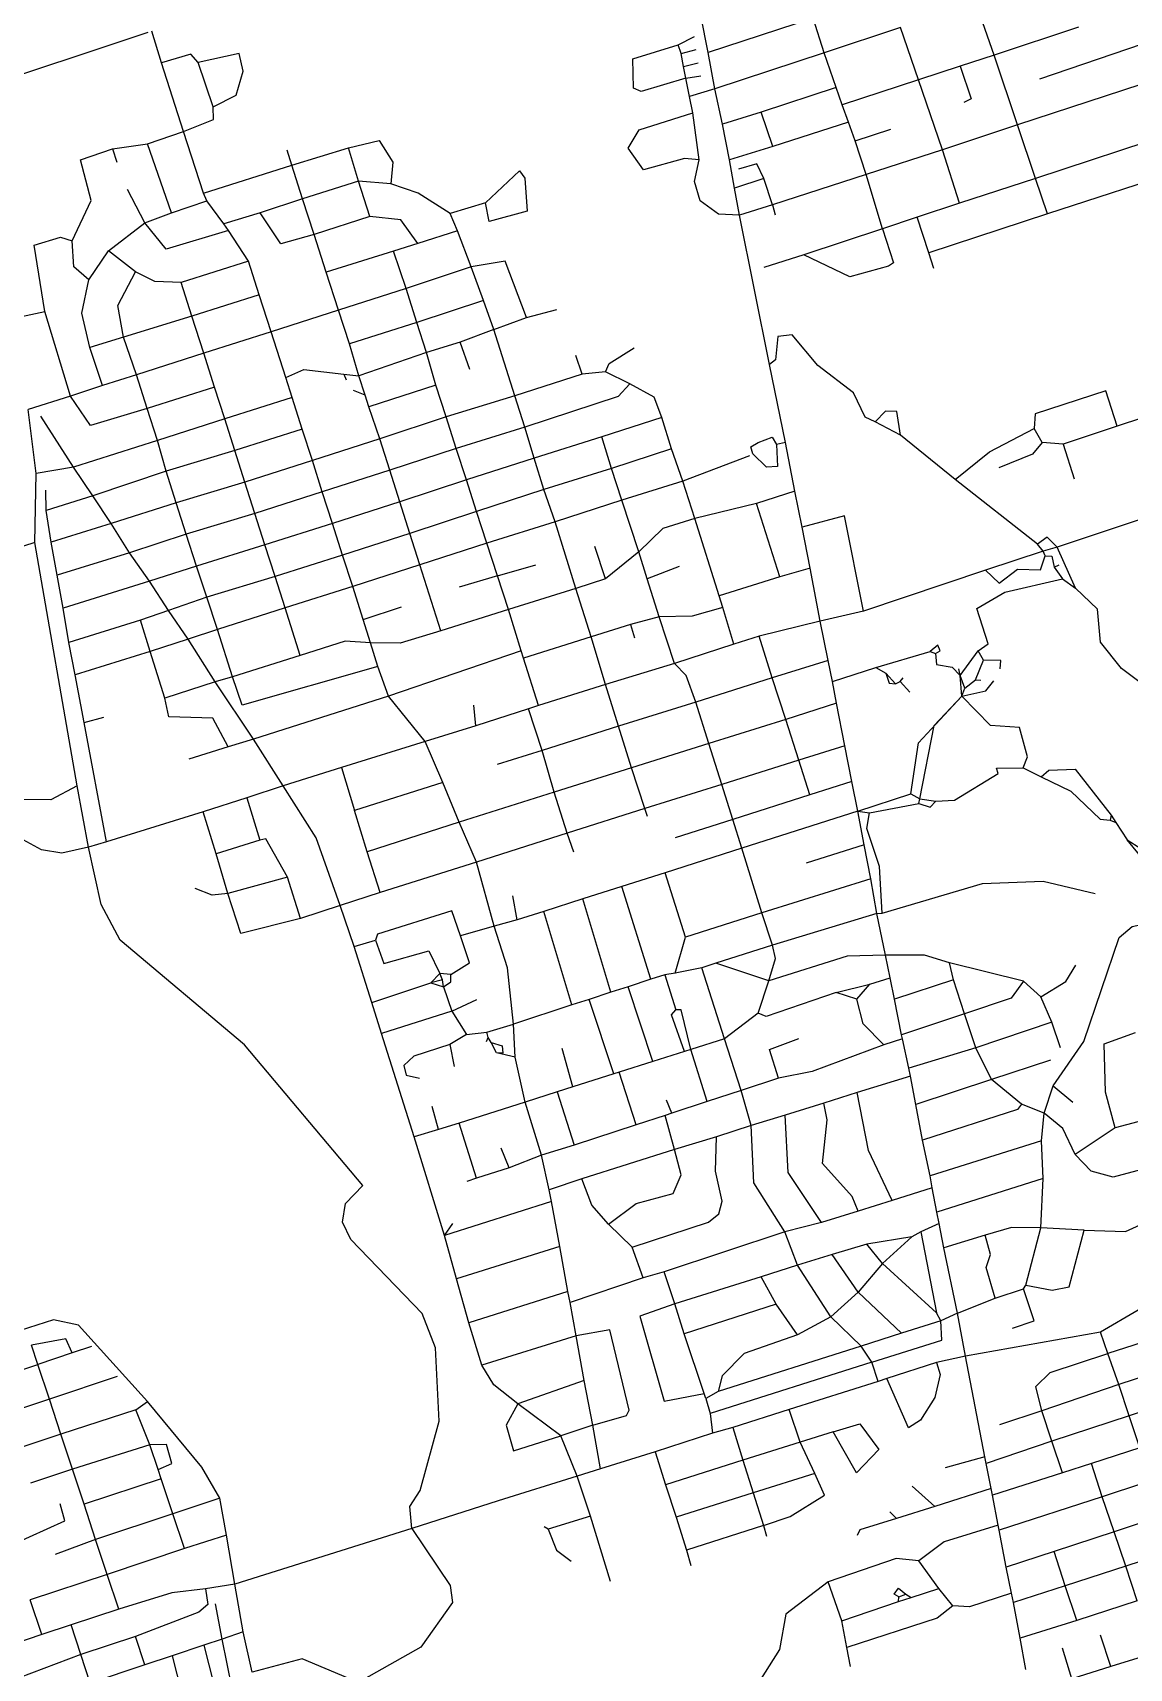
# Model space of a CAD drawing. Header units: metres. Extents: x 609554 to 651406, y 4826501 to 4857446.
# Drawn here: x 623561 to 626552, y 4843043 to 4847503 of the extents above; entities that cross this region are included whole.
import ezdxf

# ---------------------------------------------------------------- set-up
doc = ezdxf.new("R2010")
doc.units = ezdxf.units.M

msp = doc.modelspace()

# ---------------------------------------------------------------- linework, layer by layer
at = {"layer": 'ROADS'}
for points in [[(626183.4, 4847441.3), (626133.7, 4847583.9)], [(625403.4, 4847448.8), (625383, 4847549.3)], [(625689.2, 4847542.8), (625403.4, 4847448.8)], [(625719.3, 4847447.9), (625689.2, 4847542.8)], [(623874.6, 4847503.5), (623389.5, 4847342.3)], [(623912.3, 4847420.8), (623885.9, 4847507.3)], [(625321.1, 4847469.9), (625366.2, 4847492)], [(625927.7, 4847516.7), (625719.3, 4847447.9)], [(625976.6, 4847374.5), (625927.7, 4847516.7)], [(626413.4, 4847517.5), (626183.4, 4847441.3)], [(624012, 4847421.4), (623991.5, 4847444.2), (623912.3, 4847420.8)], [(624052.5, 4847300.8), (624115.3, 4847332.7), (624135.1, 4847397.7), (624123.4, 4847446.4), (624012, 4847421.4)], [(625342.6, 4847378.8), (625220.8, 4847342.2), (625199.8, 4847351.8), (625197.5, 4847431.8), (625321.1, 4847469.9)], [(625329.1, 4847445.7), (625321.1, 4847469.9)], [(625329.1, 4847445.7), (625370.3, 4847457.2)], [(625336, 4847410.4), (625329.1, 4847445.7)], [(625421.3, 4847349.9), (625403.4, 4847448.8)], [(625719.3, 4847447.9), (625421.3, 4847349.9)], [(625752.3, 4847353), (625719.3, 4847447.9)], [(626183.4, 4847441.3), (626090.5, 4847411.6)], [(626247.4, 4847251.9), (626183.4, 4847441.3)], [(626587.5, 4847471.6), (626306.8, 4847376)], [(623971.8, 4847233.3), (623912.3, 4847420.8)], [(624052.5, 4847300.8), (624012, 4847421.4)], [(625336, 4847410.4), (625376.1, 4847421)], [(625342.6, 4847378.8), (625336, 4847410.4)], [(626090.5, 4847411.6), (625976.6, 4847374.5)], [(626090.5, 4847411.6), (626121, 4847322.4), (626100.5, 4847312.6)], [(625342.6, 4847378.8), (625382.8, 4847385.5)], [(625352.6, 4847329.1), (625342.6, 4847378.8)], [(625421.3, 4847349.9), (625352.6, 4847329.1)], [(625442.7, 4847252.9), (625421.3, 4847349.9)], [(625752.3, 4847353), (625547.5, 4847285.8)], [(625768.5, 4847306.3), (625752.3, 4847353)], [(625976.6, 4847374.5), (625768.5, 4847306.3)], [(626042.7, 4847183.6), (625976.6, 4847374.5)], [(626630.5, 4847376.9), (626247.4, 4847251.9)], [(623971.8, 4847233.3), (624053.9, 4847266.3), (624052.5, 4847300.8)], [(625361.1, 4847283.9), (625352.6, 4847329.1)], [(625785.8, 4847258.4), (625768.5, 4847306.3)], [(625378.4, 4847156.3), (625338.4, 4847159.7), (625226.9, 4847128.6), (625184.8, 4847187.4), (625214.5, 4847238), (625361.1, 4847283.9)], [(625378.4, 4847156.3), (625361.1, 4847283.9)], [(625547.5, 4847285.8), (625442.7, 4847252.9)], [(625461.5, 4847155.7), (625442.7, 4847252.9)], [(625580, 4847192.3), (625547.5, 4847285.8)], [(625785.8, 4847258.4), (625580, 4847192.3)], [(625804.6, 4847207.4), (625785.8, 4847258.4)], [(623874, 4847199.4), (623971.8, 4847233.3)], [(624026.2, 4847064.8), (623971.8, 4847233.3)], [(624421.7, 4847189.1), (624506, 4847208.9), (624543.3, 4847149.4), (624537.5, 4847090.7)], [(625804.6, 4847207.4), (625901.5, 4847239.9)], [(626247.4, 4847251.9), (626042.7, 4847183.6)], [(626295.9, 4847104.8), (626247.4, 4847251.9)], [(626677.5, 4847230.7), (626295.9, 4847104.8)], [(623668.4, 4846935.2), (623720.1, 4847044.8), (623691.3, 4847155.8), (623778.1, 4847186.1)], [(623778.1, 4847186.1), (623874, 4847199.4)], [(623778.1, 4847186.1), (623790.4, 4847149.9)], [(623939, 4847011.2), (623874, 4847199.4)], [(624267.3, 4847141.1), (624254.4, 4847182.6)], [(624267.3, 4847141.1), (624421.7, 4847189.1)], [(624449.5, 4847098.3), (624421.7, 4847189.1)], [(625580, 4847192.3), (625461.5, 4847155.7)], [(625833.8, 4847115.8), (625804.6, 4847207.4)], [(626042.7, 4847183.6), (625833.8, 4847115.8)], [(626089.1, 4847037.6), (626042.7, 4847183.6)], [(624026.2, 4847064.8), (624267.3, 4847141.1)], [(624296.4, 4847049.8), (624267.3, 4847141.1)], [(624795.5, 4847038.7), (624888.7, 4847126.3), (624902.8, 4847105.6), (624909, 4847015.7), (624805.4, 4846987.7), (624795.5, 4847038.7)], [(625488.8, 4847005.2), (625431.5, 4847008.1), (625381.8, 4847044.4), (625366.1, 4847096.5), (625378.4, 4847156.3)], [(625475.4, 4847078.7), (625461.5, 4847155.7)], [(625554.6, 4847104.7), (625535.9, 4847144.8), (625485.6, 4847130.4)], [(626709.6, 4847132.8), (626328.6, 4847008.9)], [(623866.1, 4846983.8), (623818.9, 4847075.2)], [(624449.5, 4847098.3), (624296.4, 4847049.8)], [(624537.5, 4847090.7), (624449.5, 4847098.3)], [(624480.2, 4847001.6), (624449.5, 4847098.3)], [(624699.8, 4847009.4), (624611.9, 4847064.7), (624537.5, 4847090.7)], [(625554.6, 4847104.7), (625475.4, 4847078.7)], [(625488.8, 4847005.2), (625475.4, 4847078.7)], [(625579.1, 4847032.9), (625554.6, 4847104.7)], [(625833.8, 4847115.8), (625579.1, 4847032.9)], [(625879, 4846968.2), (625833.8, 4847115.8)], [(626295.9, 4847104.8), (626089.1, 4847037.6)], [(626328.6, 4847008.9), (626295.9, 4847104.8)], [(623939, 4847011.2), (624035.6, 4847043.8)], [(624035.6, 4847043.8), (624026.2, 4847064.8)], [(624082.2, 4846981.6), (624035.6, 4847043.8)], [(624296.4, 4847049.8), (624181.4, 4847011.6)], [(624327.9, 4846952.7), (624296.4, 4847049.8)], [(624795.5, 4847038.7), (624699.8, 4847009.4)], [(625579.1, 4847032.9), (625488.8, 4847005.2)], [(625579.1, 4847032.9), (625585.9, 4847005.9)], [(626089.1, 4847037.6), (625973.2, 4846999.5)], [(623866.1, 4846983.8), (623939, 4847011.2)], [(624181.4, 4847011.6), (624082.2, 4846981.6)], [(624327.9, 4846952.7), (624237.4, 4846927.4), (624181.4, 4847011.6)], [(624480.2, 4847001.6), (624327.9, 4846952.7)], [(624610.8, 4846928.3), (624564.5, 4846992), (624480.2, 4847001.6)], [(624719.6, 4846962), (624699.8, 4847009.4)], [(625570.5, 4846598.3), (625488.8, 4847005.2)], [(625973.2, 4846999.5), (625879, 4846968.2)], [(626004.8, 4846902), (625973.2, 4846999.5)], [(626328.6, 4847008.9), (626004.8, 4846902)], [(623593.5, 4846742), (623564.3, 4846923.6), (623636.5, 4846945.4), (623668.4, 4846935.2)], [(623767.3, 4846907.5), (623866.1, 4846983.8)], [(624095.1, 4846963.4), (623924.6, 4846912.5), (623866.1, 4846983.8)], [(624095.1, 4846963.4), (624082.2, 4846981.6)], [(624149.3, 4846879.4), (624095.1, 4846963.4)], [(624361.4, 4846849.6), (624327.9, 4846952.7)], [(624719.6, 4846962), (624610.8, 4846928.3)], [(624756.3, 4846864.1), (624719.6, 4846962)], [(625879, 4846968.2), (625908.4, 4846874.8), (625895.1, 4846866), (625789.8, 4846836.6), (625664.5, 4846896.9)], [(625879, 4846968.2), (625664.5, 4846896.9)], [(623713.6, 4846828.4), (623672.8, 4846864.3), (623668.4, 4846935.2)], [(623713.6, 4846828.4), (623767.3, 4846907.5)], [(623840.9, 4846850.5), (623767.3, 4846907.5)], [(624545, 4846906.7), (624361.4, 4846849.6)], [(624610.8, 4846928.3), (624545, 4846906.7)], [(624579.2, 4846805.2), (624545, 4846906.7)], [(625664.5, 4846896.9), (625555.2, 4846862.4)], [(626018.9, 4846859.3), (626004.8, 4846902)], [(624149.3, 4846879.4), (623965.9, 4846821.3)], [(624178.5, 4846787.9), (624149.3, 4846879.4)], [(624756.3, 4846864.1), (624579.2, 4846805.2)], [(624907.6, 4846726.2), (624849.7, 4846879.6), (624756.3, 4846864.1)], [(624789.9, 4846772.7), (624756.3, 4846864.1)], [(623716.4, 4846644.4), (623694.9, 4846738.2), (623713.6, 4846828.4)], [(623808.1, 4846672.7), (623792.7, 4846758.8), (623840.9, 4846850.5)], [(623965.9, 4846821.3), (623894, 4846824.6), (623840.9, 4846850.5)], [(623994.7, 4846729.5), (623965.9, 4846821.3)], [(624395.1, 4846746), (624361.4, 4846849.6)], [(624178.5, 4846787.9), (623994.7, 4846729.5)], [(624211, 4846687.2), (624178.5, 4846787.9)], [(624579.2, 4846805.2), (624395.1, 4846746)], [(624608.8, 4846712.7), (624579.2, 4846805.2)], [(624789.9, 4846772.7), (624608.8, 4846712.7)], [(624818.1, 4846693), (624789.9, 4846772.7)], [(623504.6, 4846723), (623593.5, 4846742)], [(623663.6, 4846511.4), (623593.5, 4846742)], [(623994.7, 4846729.5), (623808.1, 4846672.7)], [(624027.2, 4846628.4), (623994.7, 4846729.5)], [(624395.1, 4846746), (624211, 4846687.2)], [(624424.3, 4846654.3), (624395.1, 4846746)], [(624818.1, 4846693), (624907.6, 4846726.2)], [(624907.6, 4846726.2), (624990.3, 4846747.9)], [(624211, 4846687.2), (624027.2, 4846628.4)], [(624250.8, 4846562.8), (624211, 4846687.2)], [(624608.8, 4846712.7), (624424.3, 4846654.3)], [(624635.2, 4846630.2), (624608.8, 4846712.7)], [(624818.1, 4846693), (624726.2, 4846659.2)], [(624875.4, 4846512.1), (624818.1, 4846693)], [(625858.7, 4846441.6), (625831.6, 4846454.5), (625799.3, 4846520.7), (625702.6, 4846595.1), (625632.1, 4846679.1), (625593.4, 4846674), (625586.6, 4846610.3), (625570.5, 4846598.3)], [(623808.1, 4846672.7), (623716.4, 4846644.4)], [(623751.2, 4846540.3), (623716.4, 4846644.4)], [(623843.3, 4846569.6), (623808.1, 4846672.7)], [(624027.2, 4846628.4), (623843.3, 4846569.6)], [(624056.4, 4846536.2), (624027.2, 4846628.4)], [(624450.5, 4846567), (624424.3, 4846654.3)], [(624635.2, 4846630.2), (624450.5, 4846567)], [(624726.2, 4846659.2), (624635.2, 4846630.2)], [(624660.5, 4846541.7), (624635.2, 4846630.2)], [(624753.1, 4846584.2), (624726.2, 4846659.2)], [(625123.2, 4846578.2), (625133.1, 4846600.5), (625201.5, 4846643.3)], [(624250.8, 4846562.8), (624300.4, 4846584.5), (624409.3, 4846571.6)], [(625059.3, 4846571.7), (625042, 4846622.3)], [(625613.7, 4846385), (625570.5, 4846598.3)], [(623751.2, 4846540.3), (623663.6, 4846511.4)], [(623843.3, 4846569.6), (623751.2, 4846540.3)], [(623872.9, 4846478), (623843.3, 4846569.6)], [(624268.2, 4846508.1), (624250.8, 4846562.8)], [(624409.3, 4846571.6), (624450.5, 4846567)], [(624409.3, 4846571.6), (624415.7, 4846555.8)], [(624467.7, 4846513.9), (624450.5, 4846567)], [(624660.5, 4846541.7), (624477.8, 4846482.9)], [(624688.1, 4846455.2), (624660.5, 4846541.7)], [(625059.3, 4846571.7), (624875.4, 4846512.1)], [(625189.5, 4846545.2), (625157.6, 4846510.6), (624902.8, 4846426.7)], [(625123.2, 4846578.2), (625059.3, 4846571.7)], [(625189.5, 4846545.2), (625123.2, 4846578.2)], [(625276.4, 4846453.8), (625255.8, 4846508.8), (625189.5, 4846545.2)], [(623663.6, 4846511.4), (623547.9, 4846475.6)], [(623872.9, 4846478), (623718.5, 4846432), (623663.6, 4846511.4)], [(624056.4, 4846536.2), (623872.9, 4846478)], [(624084.6, 4846449.6), (624056.4, 4846536.2)], [(624268.2, 4846508.1), (624084.6, 4846449.6)], [(624295.6, 4846422), (624268.2, 4846508.1)], [(624467.7, 4846513.9), (624435.5, 4846526.6)], [(624477.8, 4846482.9), (624467.7, 4846513.9)], [(624875.4, 4846512.1), (624688.1, 4846455.2)], [(624902.8, 4846426.7), (624875.4, 4846512.1)], [(626519.3, 4846430.2), (626488.4, 4846525.7), (626295.6, 4846463.6), (626292.9, 4846423.4)], [(626723.9, 4846497), (626519.3, 4846430.2)], [(623569.6, 4846301), (623547.9, 4846475.6)], [(623672, 4846318.3), (623582.6, 4846456.6)], [(623900.6, 4846390.8), (623872.9, 4846478)], [(624507.1, 4846394.8), (624477.8, 4846482.9)], [(624688.1, 4846455.2), (624507.1, 4846394.8)], [(624715.9, 4846369.1), (624688.1, 4846455.2)], [(625276.4, 4846453.8), (625112.8, 4846400.6)], [(625303.4, 4846367.8), (625276.4, 4846453.8)], [(625927.6, 4846404.8), (625917.6, 4846469.8), (625886.6, 4846470.3), (625858.7, 4846441.6)], [(624084.6, 4846449.6), (623900.6, 4846390.8)], [(624112, 4846363.3), (624084.6, 4846449.6)], [(624295.6, 4846422), (624112, 4846363.3)], [(624323.4, 4846335.8), (624295.6, 4846422)], [(624902.8, 4846426.7), (624715.9, 4846369.1)], [(624928.1, 4846342.6), (624902.8, 4846426.7)], [(625927.6, 4846404.8), (625858.7, 4846441.6)], [(626077.1, 4846284.5), (626170.9, 4846359.6), (626292.9, 4846423.4)], [(626314.2, 4846385.6), (626292.9, 4846423.4)], [(626519.3, 4846430.2), (626371.7, 4846381)], [(623900.6, 4846390.8), (623672, 4846318.3)], [(623925, 4846307.4), (623900.6, 4846390.8)], [(624112, 4846363.3), (623925, 4846307.4)], [(624139.2, 4846277), (624112, 4846363.3)], [(624507.1, 4846394.8), (624323.4, 4846335.8)], [(624534.5, 4846309.4), (624507.1, 4846394.8)], [(624715.9, 4846369.1), (624534.5, 4846309.4)], [(624743.6, 4846283.4), (624715.9, 4846369.1)], [(625112.8, 4846400.6), (624928.1, 4846342.6)], [(625139.4, 4846314.5), (625112.8, 4846400.6)], [(625303.4, 4846367.8), (625139.4, 4846314.5)], [(625334, 4846279.5), (625303.4, 4846367.8)], [(625589.7, 4846379.8), (625592.5, 4846319.9), (625562.4, 4846318.1), (625525.2, 4846354.4), (625519.2, 4846373.5), (625539.7, 4846385.6), (625577.8, 4846399.7), (625589.7, 4846379.8)], [(625613.7, 4846385), (625589.7, 4846379.8)], [(625639.9, 4846252.3), (625613.7, 4846385)], [(626077.1, 4846284.5), (625927.6, 4846404.8)], [(626314.2, 4846385.6), (626288.3, 4846353.6), (626196.3, 4846316.5)], [(626371.7, 4846381), (626314.2, 4846385.6)], [(626371.7, 4846381), (626401.5, 4846286.2)], [(623672, 4846318.3), (623569.6, 4846301)], [(623724.7, 4846240.1), (623672, 4846318.3)], [(624323.4, 4846335.8), (624139.2, 4846277)], [(624350.5, 4846251), (624323.4, 4846335.8)], [(624928.1, 4846342.6), (624743.6, 4846283.4)], [(624955.2, 4846256.6), (624928.1, 4846342.6)], [(625516.1, 4846348.4), (625334, 4846279.5)], [(623566.1, 4846112.9), (623569.6, 4846301)], [(623925, 4846307.4), (623724.7, 4846240.1)], [(623951.5, 4846220.5), (623925, 4846307.4)], [(624139.2, 4846277), (623951.5, 4846220.5)], [(624166.6, 4846192), (624139.2, 4846277)], [(624534.5, 4846309.4), (624350.5, 4846251)], [(624562.1, 4846223.4), (624534.5, 4846309.4)], [(624743.6, 4846283.4), (624562.1, 4846223.4)], [(624771.1, 4846197), (624743.6, 4846283.4)], [(625139.4, 4846314.5), (624955.2, 4846256.6)], [(625167.8, 4846228.1), (625139.4, 4846314.5)], [(625334, 4846279.5), (625167.8, 4846228.1)], [(625366.8, 4846178), (625334, 4846279.5)], [(626301.8, 4846107.9), (626077.1, 4846284.5)], [(623597.4, 4846200), (623596.6, 4846255.3)], [(623724.7, 4846240.1), (623597.4, 4846200)], [(623774.6, 4846164.2), (623724.7, 4846240.1)], [(624350.5, 4846251), (624166.6, 4846192)], [(624378.2, 4846164.2), (624350.5, 4846251)], [(624955.2, 4846256.6), (624771.1, 4846197)], [(624985.5, 4846168.9), (624955.2, 4846256.6)], [(625167.8, 4846228.1), (624985.5, 4846168.9)], [(625213.8, 4846086.7), (625167.8, 4846228.1)], [(625639.9, 4846252.3), (625534.8, 4846218.9)], [(625659.3, 4846154.4), (625639.9, 4846252.3)], [(623611.3, 4846113), (623597.4, 4846200)], [(623951.5, 4846220.5), (623774.6, 4846164.2)], [(623979.5, 4846134.9), (623951.5, 4846220.5)], [(624166.6, 4846192), (623979.5, 4846134.9)], [(624193.9, 4846106.1), (624166.6, 4846192)], [(624562.1, 4846223.4), (624378.2, 4846164.2)], [(624589.5, 4846137.3), (624562.1, 4846223.4)], [(624771.1, 4846197), (624589.5, 4846137.3)], [(624799.2, 4846110.4), (624771.1, 4846197)], [(625534.8, 4846218.9), (625366.8, 4846178)], [(625598.4, 4846019.1), (625534.8, 4846218.9)], [(625826.5, 4845925.7), (625774.7, 4846185.3), (625659.3, 4846154.4)], [(626713, 4846219.1), (626355, 4846099.8)], [(623774.6, 4846164.2), (623611.3, 4846113)], [(623824.7, 4846084.5), (623774.6, 4846164.2)], [(624378.2, 4846164.2), (624193.9, 4846106.1)], [(624405.8, 4846077.7), (624378.2, 4846164.2)], [(624985.5, 4846168.9), (624799.2, 4846110.4)], [(625042.2, 4845987.4), (624985.5, 4846168.9)], [(625366.8, 4846178), (625279.2, 4846150.8), (625213.8, 4846086.7)], [(625433, 4845966.7), (625366.8, 4846178)], [(625681.5, 4846042.5), (625659.3, 4846154.4)], [(623566.1, 4846112.9), (623476.6, 4846083.1)], [(623682.1, 4845448.5), (623566.1, 4846112.9)], [(623627.7, 4846023.8), (623611.3, 4846113)], [(623979.5, 4846134.9), (623824.7, 4846084.5)], [(624007.6, 4846047.9), (623979.5, 4846134.9)], [(624193.9, 4846106.1), (624007.6, 4846047.9)], [(624221.6, 4846019.9), (624193.9, 4846106.1)], [(624589.5, 4846137.3), (624405.8, 4846077.7)], [(624617, 4846051.6), (624589.5, 4846137.3)], [(624799.2, 4846110.4), (624617, 4846051.6)], [(624828.8, 4846021.9), (624799.2, 4846110.4)], [(625123, 4846013.2), (625094.2, 4846101.3)], [(626355, 4846099.8), (626328.3, 4846127), (626301.8, 4846107.9)], [(626317.3, 4846088.6), (626301.8, 4846107.9)], [(626355, 4846099.8), (626317.3, 4846088.6)], [(626405, 4845988), (626355, 4846099.8)], [(623824.7, 4846084.5), (623627.7, 4846023.8)], [(623879, 4846007.5), (623824.7, 4846084.5)], [(624405.8, 4846077.7), (624221.6, 4846019.9)], [(624433.4, 4845992.8), (624405.8, 4846077.7)], [(624617, 4846051.6), (624433.4, 4845992.8)], [(624673.7, 4845872), (624617, 4846051.6)], [(624828.8, 4846021.9), (624933.1, 4846051.9)], [(625213.8, 4846086.7), (625123, 4846013.2)], [(625237, 4846013.1), (625213.8, 4846086.7)], [(626317.3, 4846088.6), (626159.4, 4846036.8)], [(626159.4, 4846036.8), (626197.3, 4846001.7), (626247.1, 4846039.8), (626310.1, 4846038.3), (626322.9, 4846076.5)], [(626322.9, 4846076.5), (626317.3, 4846088.6)], [(626322.9, 4846076.5), (626341.1, 4846075.5), (626346.8, 4846045.4)], [(626346.8, 4846045.4), (626360.7, 4846051.2)], [(623643.4, 4845933.3), (623627.7, 4846023.8)], [(623879, 4846007.5), (623643.4, 4845933.3)], [(624007.6, 4846047.9), (623879, 4846007.5)], [(623931.1, 4845927.4), (623879, 4846007.5)], [(624035.3, 4845963.6), (624007.6, 4846047.9)], [(624221.6, 4846019.9), (624035.3, 4845963.6)], [(624248.9, 4845934.1), (624221.6, 4846019.9)], [(624828.8, 4846021.9), (624724.3, 4845990.5)], [(624858.1, 4845929.5), (624828.8, 4846021.9)], [(625123, 4846013.2), (625042.2, 4845987.4)], [(625323.8, 4846047), (625237, 4846013.1)], [(625269.4, 4845910.1), (625237, 4846013.1)], [(625598.4, 4846019.1), (625433, 4845966.7)], [(625681.5, 4846042.5), (625598.4, 4846019.1)], [(625709, 4845897.6), (625681.5, 4846042.5)], [(626159.4, 4846036.8), (625826.5, 4845925.7)], [(626139.7, 4845817.2), (626166.9, 4845836.6), (626136.2, 4845932.2), (626212.9, 4845976.9), (626369.9, 4846013.5)], [(626346.8, 4846045.4), (626369.9, 4846013.5)], [(626369.9, 4846013.5), (626405, 4845988)], [(624035.3, 4845963.6), (623931.1, 4845927.4)], [(624064.8, 4845875), (624035.3, 4845963.6)], [(624433.4, 4845992.8), (624248.9, 4845934.1)], [(624461.9, 4845902.2), (624433.4, 4845992.8)], [(625042.2, 4845987.4), (624858.1, 4845929.5)], [(625084.2, 4845855.6), (625042.2, 4845987.4)], [(625443.1, 4845935.4), (625433, 4845966.7)], [(626716.8, 4845628.5), (626530.3, 4845768.9), (626473.1, 4845840.8), (626465.5, 4845930.5), (626405, 4845988)], [(623659.3, 4845840.2), (623643.4, 4845933.3)], [(623931.1, 4845927.4), (623854.9, 4845900.4)], [(623984.3, 4845848.7), (623931.1, 4845927.4)], [(624248.9, 4845934.1), (624064.8, 4845875)], [(624289.9, 4845804.2), (624248.9, 4845934.1)], [(624461.9, 4845902.2), (624566.7, 4845937.2)], [(624858.1, 4845929.5), (624673.7, 4845872)], [(624892.9, 4845817.3), (624858.1, 4845929.5)], [(625443.1, 4845935.4), (625359.7, 4845911.6), (625269.4, 4845910.1)], [(625472.9, 4845835.3), (625443.1, 4845935.4)], [(625826.5, 4845925.7), (625709, 4845897.6)], [(623854.9, 4845900.4), (623659.3, 4845840.2)], [(623881.4, 4845815.2), (623854.9, 4845900.4)], [(624064.8, 4845875), (623984.3, 4845848.7)], [(624105.7, 4845746.4), (624064.8, 4845875)], [(624481.8, 4845838.6), (624461.9, 4845902.2)], [(624673.7, 4845872), (624563.1, 4845838.4), (624481.8, 4845838.6)], [(625191.3, 4845888.9), (625084.2, 4845855.6)], [(625269.4, 4845910.1), (625191.3, 4845888.9)], [(625191.3, 4845888.9), (625202.4, 4845852.1)], [(625311.2, 4845783), (625269.4, 4845910.1)], [(625709, 4845897.6), (625542.6, 4845857.1)], [(625730.6, 4845791), (625709, 4845897.6)], [(623676.2, 4845752), (623659.3, 4845840.2)], [(623984.3, 4845848.7), (623881.4, 4845815.2)], [(624058.1, 4845732.2), (623984.3, 4845848.7)], [(624481.8, 4845838.6), (624412.5, 4845843.2), (624289.9, 4845804.2)], [(624501.9, 4845774.2), (624481.8, 4845838.6)], [(625084.2, 4845855.6), (624899.4, 4845797.4)], [(625123.3, 4845725.5), (625084.2, 4845855.6)], [(625472.9, 4845835.3), (625311.2, 4845783)], [(625542.6, 4845857.1), (625472.9, 4845835.3)], [(625577.7, 4845743.4), (625542.6, 4845857.1)], [(626023, 4845810), (626036.5, 4845817.2), (626029.6, 4845832.4), (626008.9, 4845815.5)], [(623881.4, 4845815.2), (623676.2, 4845752)], [(623920.8, 4845687.9), (623881.4, 4845815.2)], [(624289.9, 4845804.2), (624105.7, 4845746.4)], [(624892.9, 4845817.3), (624531.2, 4845693.1)], [(624899.4, 4845797.4), (624892.9, 4845817.3)], [(624940.2, 4845667.7), (624899.4, 4845797.4)], [(625311.2, 4845783), (625123.3, 4845725.5)], [(625369.9, 4845677.4), (625343.2, 4845749.8), (625311.2, 4845783)], [(625730.6, 4845791), (625577.7, 4845743.4)], [(625742.2, 4845733.8), (625730.6, 4845791)], [(625860.2, 4845771.5), (626008.9, 4845815.5)], [(626008.9, 4845815.5), (626023, 4845810)], [(626023, 4845810), (626025.7, 4845779.4), (626069, 4845772.6), (626090.3, 4845749.5)], [(626090.3, 4845749.5), (626139.7, 4845817.2)], [(626132.6, 4845737.6), (626154.2, 4845791.3)], [(626154.2, 4845791.3), (626139.7, 4845817.2)], [(626199.5, 4845768.1), (626201.8, 4845790.8), (626154.2, 4845791.3)], [(623700.9, 4845621.5), (623676.2, 4845752)], [(624105.7, 4845746.4), (624058.1, 4845732.2)], [(624501.9, 4845774.2), (624131.7, 4845668.7), (624105.7, 4845746.4)], [(624531.2, 4845693.1), (624501.9, 4845774.2)], [(625577.7, 4845743.4), (625369.9, 4845677.4)], [(625615.4, 4845629.5), (625577.7, 4845743.4)], [(625742.2, 4845733.8), (625860.2, 4845771.5)], [(625860.2, 4845771.5), (625887.9, 4845756.3)], [(625887.9, 4845756.3), (625897.2, 4845728.6), (625913.8, 4845727.4)], [(625887.9, 4845756.3), (625913.8, 4845727.4)], [(625926.6, 4845733.7), (625935.5, 4845743.1)], [(626090.3, 4845749.5), (626087.2, 4845767.8)], [(626094.8, 4845693.4), (626090.3, 4845749.5)], [(626103.4, 4845715.3), (626090.3, 4845749.5)], [(626103.4, 4845715.3), (626132.6, 4845737.6)], [(626132.6, 4845737.6), (626146.6, 4845736.9)], [(624058.1, 4845732.2), (623920.8, 4845687.9)], [(624162.9, 4845576.1), (624058.1, 4845732.2)], [(624531.2, 4845693.1), (624162.9, 4845576.1)], [(624631.1, 4845569.6), (624531.2, 4845693.1)], [(625123.3, 4845725.5), (624940.2, 4845667.7)], [(625158.8, 4845612), (625123.3, 4845725.5)], [(625753.3, 4845674.8), (625742.2, 4845733.8)], [(625913.8, 4845727.4), (625926.6, 4845733.7)], [(625926.6, 4845733.7), (625953.5, 4845704.4)], [(625956.3, 4845427.1), (625976.8, 4845566.2), (626094.8, 4845693.4)], [(625980.5, 4845413.8), (626019.3, 4845613.8), (626094.8, 4845693.4)], [(626094.8, 4845693.4), (626160.3, 4845707.6), (626182.6, 4845735)], [(626094.8, 4845693.4), (626103.4, 4845715.3)], [(626262.9, 4845498.2), (626273.9, 4845527.7), (626252.3, 4845608.4), (626173.1, 4845613.1), (626094.8, 4845693.4)], [(624093.4, 4845555), (624052.2, 4845633.8), (623932.2, 4845636.9), (623920.8, 4845687.9)], [(624769.6, 4845612.7), (624764.1, 4845669)], [(624912.9, 4845659.3), (624769.6, 4845612.7)], [(624940.2, 4845667.7), (624912.9, 4845659.3)], [(624949.9, 4845545.6), (624912.9, 4845659.3)], [(625369.9, 4845677.4), (625158.8, 4845612)], [(625405.2, 4845564.3), (625369.9, 4845677.4)], [(625753.3, 4845674.8), (625615.4, 4845629.5)], [(625776.3, 4845557.8), (625753.3, 4845674.8)], [(623700.9, 4845621.5), (623754.6, 4845636.5)], [(623762.1, 4845296.6), (623700.9, 4845621.5)], [(624769.6, 4845612.7), (624631.1, 4845569.6)], [(625158.8, 4845612), (624949.9, 4845545.6)], [(625193.9, 4845498.3), (625158.8, 4845612)], [(625615.4, 4845629.5), (625405.2, 4845564.3)], [(625650.5, 4845518.5), (625615.4, 4845629.5)], [(624162.9, 4845576.1), (624093.4, 4845555)], [(624244.2, 4845448.5), (624162.9, 4845576.1)], [(624631.1, 4845569.6), (624402.5, 4845499.3)], [(624679, 4845458.3), (624631.1, 4845569.6)], [(625405.2, 4845564.3), (625193.9, 4845498.3)], [(625440.8, 4845452.3), (625405.2, 4845564.3)], [(624093.4, 4845555), (623986.7, 4845521.3)], [(624949.9, 4845545.6), (624827.2, 4845507)], [(624983.2, 4845432), (624949.9, 4845545.6)], [(625650.5, 4845518.5), (625440.8, 4845452.3)], [(625776.3, 4845557.8), (625650.5, 4845518.5)], [(625680.4, 4845424.3), (625650.5, 4845518.5)], [(625795.2, 4845460.4), (625776.3, 4845557.8)], [(624402.5, 4845499.3), (624244.2, 4845448.5)], [(624402.5, 4845499.3), (624438.5, 4845381.9)], [(625193.9, 4845498.3), (624983.2, 4845432)], [(625230.3, 4845387.5), (625193.9, 4845498.3)], [(626024.4, 4845407.4), (626075, 4845409.7), (626194.6, 4845482.8), (626189.6, 4845497.5), (626262.9, 4845498.2)], [(626262.9, 4845498.2), (626311.3, 4845473.6)], [(626311.3, 4845473.6), (626332.2, 4845492), (626404.3, 4845494.8), (626502.6, 4845369.1)], [(626311.3, 4845473.6), (626392.9, 4845434.3), (626472.6, 4845358.2), (626499.8, 4845354.9)], [(623682.1, 4845448.5), (623610.4, 4845410.8), (623515.4, 4845412.1), (623465.3, 4845381.3)], [(623712.6, 4845281.7), (623682.1, 4845448.5)], [(624244.2, 4845448.5), (624144.6, 4845415.9)], [(624399.5, 4845122.3), (624334.1, 4845307), (624244.2, 4845448.5)], [(624679, 4845458.3), (624438.5, 4845381.9)], [(624724.2, 4845349.9), (624679, 4845458.3)], [(624983.2, 4845432), (624724.2, 4845349.9)], [(625018.6, 4845319.7), (624983.2, 4845432)], [(625440.8, 4845452.3), (625230.3, 4845387.5)], [(625470.5, 4845357.2), (625440.8, 4845452.3)], [(625680.4, 4845424.3), (625470.5, 4845357.2)], [(625795.2, 4845460.4), (625680.4, 4845424.3)], [(625811.4, 4845379.8), (625795.2, 4845460.4)], [(625811.4, 4845379.8), (625956.3, 4845427.1)], [(625956.3, 4845427.1), (625980.5, 4845413.8)], [(623712.6, 4845281.7), (623639.9, 4845265.2), (623584.4, 4845274.7), (623524.8, 4845307), (623465.3, 4845381.3)], [(624144.6, 4845415.9), (624025.4, 4845377.9)], [(624144.6, 4845415.9), (624180.5, 4845300.8)], [(624473.1, 4845269.2), (624438.5, 4845381.9)], [(625230.3, 4845387.5), (625018.6, 4845319.7)], [(625237.6, 4845365.3), (625230.3, 4845387.5)], [(625811.4, 4845379.8), (625495.2, 4845278.6)], [(625828.9, 4845287.8), (625811.4, 4845379.8)], [(625811.4, 4845379.8), (625843, 4845375.7)], [(625843, 4845375.7), (625978.1, 4845400.4)], [(625978.1, 4845400.4), (625980.5, 4845413.8)], [(625978.1, 4845400.4), (626008.4, 4845390.5), (626024.4, 4845407.4)], [(625980.5, 4845413.8), (626024.4, 4845407.4)], [(624025.4, 4845377.9), (623762.1, 4845296.6)], [(624060.9, 4845263.1), (624025.4, 4845377.9)], [(624724.2, 4845349.9), (624473.1, 4845269.2)], [(624771.2, 4845241.1), (624724.2, 4845349.9)], [(625470.5, 4845357.2), (625312.9, 4845307)], [(625495.2, 4845278.6), (625470.5, 4845357.2)], [(625878.1, 4845101.3), (625870.2, 4845229), (625835.9, 4845332.7), (625843, 4845375.7)], [(626502.6, 4845369.1), (626499.8, 4845354.9)], [(626499.8, 4845354.9), (626515.7, 4845348.8)], [(626502.6, 4845369.1), (626515.7, 4845348.8)], [(626515.7, 4845348.8), (626545.8, 4845302)], [(623762.1, 4845296.6), (623712.6, 4845281.7)], [(624180.5, 4845300.8), (624060.9, 4845263.1)], [(624255.7, 4845199.7), (624196.2, 4845304.2), (624180.5, 4845300.8)], [(625018.6, 4845319.7), (624771.2, 4845241.1)], [(625036.4, 4845268.4), (625018.6, 4845319.7)], [(626545.8, 4845302), (626583.3, 4845277.8), (626669.8, 4845263.3), (626707.3, 4845183.5), (626781.8, 4845115.3), (626746.4, 4845115.9), (626666.1, 4845155.4), (626545.8, 4845302)], [(624595.1, 4843424), (624588.9, 4843483.5), (624617.3, 4843527.2), (624669.8, 4843716.8), (624659.3, 4843916.2), (624622.6, 4844009.8), (624428.4, 4844211.5), (624405.7, 4844258.9), (624414.1, 4844310.3), (624461.1, 4844359.4), (624138, 4844742.8), (623798.8, 4845028.2), (623747, 4845124.9), (623712.6, 4845281.7)], [(624092.9, 4845155), (624060.9, 4845263.1)], [(624508.7, 4845157.9), (624473.1, 4845269.2)], [(625495.2, 4845278.6), (625286, 4845211.5)], [(625549.7, 4845102.5), (625495.2, 4845278.6)], [(625828.9, 4845287.8), (625670.7, 4845238.4)], [(625847.1, 4845194.9), (625828.9, 4845287.8)], [(624771.2, 4845241.1), (624508.7, 4845157.9)], [(624819.6, 4845066.2), (624771.2, 4845241.1)], [(625286, 4845211.5), (625167.6, 4845174.3)], [(625341.3, 4845036.3), (625286, 4845211.5)], [(624092.9, 4845155), (624050, 4845151), (624003.3, 4845168.6)], [(624255.7, 4845199.7), (624092.9, 4845155)], [(624290.9, 4845087.1), (624255.7, 4845199.7)], [(624508.7, 4845157.9), (624399.5, 4845122.3)], [(625167.6, 4845174.3), (625061.7, 4845140.5)], [(625246.6, 4844921.9), (625167.6, 4845174.3)], [(625847.1, 4845194.9), (625549.7, 4845102.5)], [(625863.7, 4845101.1), (625847.1, 4845194.9)], [(625878.1, 4845101.3), (626151.4, 4845182.6), (626316.6, 4845189.1), (626459.1, 4845155.1)], [(624290.9, 4845087.1), (624128.7, 4845046.3), (624092.9, 4845155)], [(624399.5, 4845122.3), (624290.9, 4845087.1)], [(624437.1, 4845010.6), (624399.5, 4845122.3)], [(624882.5, 4845083.6), (624870.3, 4845148.6)], [(625061.7, 4845140.5), (624955.2, 4845105.9)], [(625138.1, 4844886.7), (625061.7, 4845140.5)], [(624727.4, 4845040.1), (624703.6, 4845108.3), (624500.9, 4845044.2), (624495.5, 4845028.5)], [(624882.5, 4845083.6), (624819.6, 4845066.2)], [(624955.2, 4845105.9), (624882.5, 4845083.6)], [(625031, 4844852.1), (624955.2, 4845105.9)], [(625549.7, 4845102.5), (625341.3, 4845036.3)], [(625578.6, 4845014.4), (625549.7, 4845102.5)], [(625863.7, 4845101.1), (625578.6, 4845014.4)], [(625863.7, 4845101.1), (625878.1, 4845101.3)], [(625887.1, 4844987.6), (625863.7, 4845101.1)], [(626344.7, 4844630.7), (626427.6, 4844751.9), (626524.5, 4845035.8), (626560.1, 4845065.5), (626623.2, 4845079.4), (626799.2, 4845024.7)], [(624437.1, 4845010.6), (624495.5, 4845028.5)], [(624495.5, 4845028.5), (624518.8, 4844964.7), (624641.6, 4844999.2), (624671.5, 4844937.4)], [(624701.4, 4844934.5), (624752.3, 4844966.1), (624727.4, 4845040.1)], [(624819.6, 4845066.2), (624727.4, 4845040.1)], [(624872.4, 4844799.1), (624856, 4844953.1), (624819.6, 4845066.2)], [(625312.8, 4844938.2), (625341.3, 4845036.3)], [(624485.5, 4844857.9), (624437.1, 4845010.6)], [(625578.6, 4845014.4), (625424.4, 4844965.1)], [(625568.7, 4844916.8), (625586.7, 4844978), (625578.6, 4845014.4)], [(625887.1, 4844987.6), (625782.2, 4844984.1), (625568.7, 4844916.8)], [(626061.5, 4844965.9), (625993.4, 4844987.2), (625887.1, 4844987.6)], [(625899.8, 4844925.4), (625887.1, 4844987.6)], [(624671.5, 4844937.4), (624646.8, 4844911.7)], [(624701.4, 4844934.5), (624671.5, 4844937.4)], [(624678.6, 4844919.7), (624671.5, 4844937.4)], [(624681.1, 4844901.2), (624701.6, 4844914.1), (624701.4, 4844934.5)], [(625285, 4844933.5), (625246.6, 4844921.9)], [(625312.8, 4844938.2), (625285, 4844933.5)], [(625285, 4844933.5), (625315.2, 4844838.2)], [(625386, 4844952.2), (625312.8, 4844938.2)], [(625424.4, 4844965.1), (625386, 4844952.2)], [(625447.3, 4844758.9), (625386, 4844952.2)], [(625568.7, 4844916.8), (625424.4, 4844965.1)], [(626263.1, 4844916.7), (626061.5, 4844965.9)], [(626072, 4844919.6), (626061.5, 4844965.9)], [(626311.1, 4844873.8), (626379.2, 4844915.2), (626406.6, 4844960.3)], [(624485.5, 4844857.9), (624646.8, 4844911.7)], [(624678.6, 4844919.7), (624646.8, 4844911.7)], [(624646.8, 4844911.7), (624681.1, 4844901.2)], [(624681.1, 4844901.2), (624678.6, 4844919.7)], [(624681.1, 4844901.2), (624704.1, 4844834.4)], [(625184.6, 4844900.5), (625138.1, 4844886.7)], [(625246.6, 4844921.9), (625184.6, 4844900.5)], [(625252.3, 4844696.9), (625184.6, 4844900.5)], [(625539.6, 4844829.3), (625568.7, 4844916.8)], [(625752.3, 4844885.3), (625844, 4844908.1)], [(625808.3, 4844867.5), (625844, 4844908.1)], [(625844, 4844908.1), (625899.8, 4844925.4)], [(625911.7, 4844867.5), (625899.8, 4844925.4)], [(626072, 4844919.6), (625911.7, 4844867.5)], [(626102.3, 4844827.1), (626072, 4844919.6)], [(626263.1, 4844916.7), (626230.1, 4844869.7), (626102.3, 4844827.1)], [(626311.1, 4844873.8), (626263.1, 4844916.7)], [(624512.4, 4844773.4), (624485.5, 4844857.9)], [(624704.1, 4844834.4), (624772.4, 4844866.5)], [(625031, 4844852.1), (624872.4, 4844799.1)], [(625078.1, 4844866.1), (625031, 4844852.1)], [(625138.1, 4844886.7), (625078.1, 4844866.1)], [(625145.9, 4844663.5), (625078.1, 4844866.1)], [(625752.3, 4844885.3), (625561.2, 4844819.5), (625539.6, 4844829.3)], [(625808.3, 4844867.5), (625752.3, 4844885.3)], [(625882.7, 4844742.4), (625825.6, 4844799.7), (625808.3, 4844867.5)], [(625930.9, 4844770.2), (625911.7, 4844867.5)], [(626341, 4844804.3), (626311.1, 4844873.8)], [(624704.1, 4844834.4), (624512.4, 4844773.4)], [(624704.1, 4844834.4), (624744, 4844770.7)], [(625338.6, 4844724.5), (625303.2, 4844824.9), (625315.2, 4844838.2)], [(625355.7, 4844729.9), (625329.6, 4844837.8), (625315.2, 4844838.2)], [(625539.6, 4844829.3), (625447.3, 4844758.9)], [(626102.3, 4844827.1), (625930.9, 4844770.2)], [(626133.8, 4844734.3), (626102.3, 4844827.1)], [(626341, 4844804.3), (626133.8, 4844734.3)], [(626364, 4844734.5), (626341, 4844804.3)], [(624601.4, 4844492.2), (624512.4, 4844773.4)], [(624744, 4844770.7), (624698.7, 4844743.2)], [(624744, 4844770.7), (624799, 4844776.8)], [(624798.7, 4844751.5), (624803.4, 4844763)], [(624799, 4844776.8), (624872.4, 4844799.1)], [(624803.4, 4844763), (624799, 4844776.8)], [(624811.6, 4844748.7), (624803.4, 4844763)], [(624876.9, 4844708.6), (624872.4, 4844799.1)], [(625447.3, 4844758.9), (625355.7, 4844729.9)], [(625493.1, 4844617.7), (625447.3, 4844758.9)], [(625595.2, 4844652), (625570.6, 4844729.6), (625650.6, 4844759.5)], [(625933.5, 4844758.7), (625882.7, 4844742.4)], [(625933.5, 4844758.7), (625930.9, 4844770.2)], [(625950.2, 4844678.7), (625933.5, 4844758.7)], [(626513.6, 4844516.1), (626486.9, 4844613.3), (626483.6, 4844745.6), (626569.2, 4844776.6)], [(624698.7, 4844743.2), (624600.1, 4844711.5), (624572.9, 4844686.4), (624578.9, 4844659.5), (624615.4, 4844651.8)], [(624698.7, 4844743.2), (624710.4, 4844683.7)], [(624825.6, 4844721), (624811.6, 4844748.7)], [(624811.6, 4844748.7), (624841.4, 4844740), (624842.7, 4844720.3), (624825.6, 4844721)], [(624876.9, 4844708.6), (624825.6, 4844721)], [(625033.7, 4844627.7), (625004.9, 4844732.5)], [(625338.6, 4844724.5), (625252.3, 4844696.9)], [(625355.7, 4844729.9), (625338.6, 4844724.5)], [(625400.5, 4844587.9), (625355.7, 4844729.9)], [(625882.7, 4844742.4), (625687.3, 4844670.3), (625595.2, 4844652)], [(626133.8, 4844734.3), (625950.2, 4844678.7)], [(626175.9, 4844648.2), (626133.8, 4844734.3)], [(624903.6, 4844586.2), (624876.9, 4844708.6)], [(625160.8, 4844667.7), (625145.9, 4844663.5)], [(625252.3, 4844696.9), (625160.8, 4844667.7)], [(625206.5, 4844524.6), (625160.8, 4844667.7)], [(625955.1, 4844656.9), (625950.2, 4844678.7)], [(626336.6, 4844701), (626175.9, 4844648.2)], [(625033.7, 4844627.7), (624991.5, 4844614.1)], [(625145.9, 4844663.5), (625033.7, 4844627.7)], [(625595.2, 4844652), (625493.1, 4844617.7)], [(625955.1, 4844656.9), (625809.7, 4844612.5)], [(625969.6, 4844580), (625955.1, 4844656.9)], [(626175.9, 4844648.2), (625969.6, 4844580)], [(626257.6, 4844581.2), (626175.9, 4844648.2)], [(626319.6, 4844556.3), (626344.7, 4844630.7)], [(626344.7, 4844630.7), (626397.6, 4844586.7)], [(624903.6, 4844586.2), (624723.5, 4844529)], [(624991.5, 4844614.1), (624903.6, 4844586.2)], [(624948.9, 4844442), (624903.6, 4844586.2)], [(624991.5, 4844614.1), (625037.5, 4844469.5)], [(625303.9, 4844556.4), (625289.6, 4844591.5)], [(625400.5, 4844587.9), (625303.9, 4844556.4)], [(625493.1, 4844617.7), (625400.5, 4844587.9)], [(625520.3, 4844522.7), (625493.1, 4844617.7)], [(625718.6, 4844583.7), (625612.8, 4844550.7)], [(625812.2, 4844289), (625796.3, 4844328.9), (625715, 4844419.4), (625727.9, 4844538), (625718.6, 4844583.7)], [(625809.7, 4844612.5), (625718.6, 4844583.7)], [(625905, 4844318.4), (625840.8, 4844454.4), (625809.7, 4844612.5)], [(625987.9, 4844483), (625969.6, 4844580)], [(626257.6, 4844581.2), (626247.3, 4844566.3), (625987.9, 4844483)], [(626319.6, 4844556.3), (626257.6, 4844581.2)], [(624667.4, 4844511.9), (624650.5, 4844574.1)], [(625286.3, 4844550.2), (625206.5, 4844524.6)], [(625303.9, 4844556.4), (625286.3, 4844550.2)], [(625311.6, 4844457.4), (625286.3, 4844550.2)], [(625612.8, 4844550.7), (625520.3, 4844522.7)], [(625712, 4844258.2), (625621.3, 4844394.9), (625612.8, 4844550.7)], [(626312.2, 4844480.8), (626319.6, 4844556.3)], [(626404.3, 4844443.4), (626370.8, 4844514.9), (626319.6, 4844556.3)], [(626606.5, 4844540.8), (626513.6, 4844516.1)], [(624667.4, 4844511.9), (624601.4, 4844492.2)], [(624684, 4844223.1), (624601.4, 4844492.2)], [(624723.5, 4844529), (624667.4, 4844511.9)], [(624770.8, 4844379.1), (624723.5, 4844529)], [(625206.5, 4844524.6), (625037.5, 4844469.5)], [(625195.4, 4844190.7), (625404, 4844259.2), (625432.2, 4844281.5), (625441.7, 4844316.3), (625423.5, 4844397.9), (625425.5, 4844492)], [(625425.5, 4844492), (625311.6, 4844457.4)], [(625520.3, 4844522.7), (625425.5, 4844492)], [(625612.4, 4844232.5), (625527.9, 4844366.8), (625520.3, 4844522.7)], [(626513.6, 4844516.1), (626404.3, 4844443.4)], [(624860.7, 4844406.9), (624838.7, 4844460.7)], [(625037.5, 4844469.5), (624948.9, 4844442)], [(625311.6, 4844457.4), (625058.1, 4844377.7)], [(625131.1, 4844253.8), (625207.2, 4844310.1), (625307.4, 4844337.2), (625329.9, 4844388.2), (625311.6, 4844457.4)], [(626008.7, 4844385.6), (625987.9, 4844483)], [(626312.2, 4844480.8), (626008.7, 4844385.6)], [(626317, 4844378.4), (626312.2, 4844480.8)], [(626654.5, 4844421.2), (626507.9, 4844381.5), (626448.4, 4844398.6), (626404.3, 4844443.4)], [(624860.7, 4844406.9), (624770.8, 4844379.1)], [(624948.9, 4844442), (624860.7, 4844406.9)], [(624969.5, 4844347.6), (624948.9, 4844442)], [(626428.8, 4844237), (626541.5, 4844233.4), (626708.1, 4844309), (626740, 4844340.5), (626654.5, 4844421.2)], [(624770.8, 4844379.1), (624744.5, 4844370.2)], [(625058.1, 4844377.7), (624969.5, 4844347.6)], [(625131.1, 4844253.8), (625085.7, 4844305.8), (625058.1, 4844377.7)], [(626014.4, 4844352.8), (626008.7, 4844385.6)], [(626317, 4844378.4), (626026.7, 4844286.3)], [(626311, 4844243.4), (626317, 4844378.4)], [(624975.4, 4844315.3), (624684, 4844223.1)], [(624975.4, 4844315.3), (624969.5, 4844347.6)], [(624998.2, 4844192.3), (624975.4, 4844315.3)], [(625905, 4844318.4), (625812.2, 4844289)], [(626014.4, 4844352.8), (625905, 4844318.4)], [(626026.7, 4844286.3), (626014.4, 4844352.8)], [(625812.2, 4844289), (625712, 4844258.2)], [(626033.1, 4844255.4), (626026.7, 4844286.3)], [(624684, 4844223.1), (624707, 4844255.4)], [(624717, 4844104.8), (624684, 4844223.1)], [(625195.4, 4844190.7), (625131.1, 4844253.8)], [(625612.4, 4844232.5), (625283.5, 4844123.5)], [(625712, 4844258.2), (625612.4, 4844232.5)], [(625647, 4844141.8), (625612.4, 4844232.5)], [(625983, 4844232.5), (625959.2, 4844218.8)], [(626033.1, 4844255.4), (625983, 4844232.5)], [(625983, 4844232.5), (626026.2, 4844012)], [(626046.3, 4844189.4), (626033.1, 4844255.4)], [(626159.1, 4844224), (626046.3, 4844189.4)], [(626311, 4844243.4), (626230.6, 4844244.6), (626159.1, 4844224)], [(626185.9, 4844051.9), (626161.9, 4844135.3), (626173, 4844171.1), (626159.1, 4844224)], [(626269.8, 4844087), (626311, 4844243.4)], [(626269.8, 4844087), (626341.7, 4844073.5), (626388.4, 4844083.1), (626428.8, 4844237)], [(626428.8, 4844237), (626311, 4844243.4)], [(624998.2, 4844192.3), (624717, 4844104.8)], [(625020.4, 4844070.4), (624998.2, 4844192.3)], [(625226, 4844107.2), (625195.4, 4844190.7)], [(625835.6, 4844199.2), (625741.6, 4844171)], [(625959.2, 4844218.8), (625835.6, 4844199.2)], [(625878.6, 4844146.5), (625835.6, 4844199.2)], [(625959.2, 4844218.8), (625878.6, 4844146.5)], [(626083.6, 4844011.2), (626046.3, 4844189.4)], [(625647, 4844141.8), (625548.2, 4844110.2)], [(625741.6, 4844171), (625647, 4844141.8)], [(625738.1, 4844000.5), (625647, 4844141.8)], [(625812, 4844068.6), (625741.6, 4844171)], [(625878.6, 4844146.5), (625812, 4844068.6)], [(626026.2, 4844012), (625878.6, 4844146.5)], [(624750.7, 4843984.2), (624717, 4844104.8)], [(625226, 4844107.2), (625026.3, 4844040.2)], [(625283.5, 4844123.5), (625226, 4844107.2)], [(625312.3, 4844036.1), (625283.5, 4844123.5)], [(625548.2, 4844110.2), (625312.3, 4844036.1)], [(625588.4, 4844035.2), (625548.2, 4844110.2)], [(626263.5, 4844077), (626269.8, 4844087)], [(625020.4, 4844070.4), (624750.7, 4843984.2)], [(625026.3, 4844040.2), (625020.4, 4844070.4)], [(625812, 4844068.6), (625738.1, 4844000.5)], [(625930.6, 4843956.5), (625812, 4844068.6)], [(626083.6, 4844011.2), (626185.9, 4844051.9)], [(626185.9, 4844051.9), (626263.5, 4844077)], [(626233.5, 4843969.7), (626292.5, 4843990.1), (626263.5, 4844077)], [(626678.3, 4844055.2), (626575.9, 4844018.7), (626473.8, 4843959.2)], [(625043, 4843949.2), (625026.3, 4844040.2)], [(625312.3, 4844036.1), (625217.2, 4844002.8), (625283.5, 4843770.8), (625391.9, 4843791.8)], [(625337.3, 4843954.6), (625312.3, 4844036.1)], [(625588.4, 4844035.2), (625337.3, 4843954.6)], [(625646.5, 4843952), (625588.4, 4844035.2)], [(625738.1, 4844000.5), (625646.5, 4843952)], [(625820.8, 4843921.3), (625738.1, 4844000.5)], [(626037.9, 4843990.3), (626026.2, 4844012)], [(626083.6, 4844011.2), (626037.9, 4843990.3)], [(626105.5, 4843893.6), (626083.6, 4844011.2)], [(623874.1, 4843770), (623685.8, 4843978.2), (623617.1, 4843992.4), (623389.3, 4843920)], [(624785.4, 4843869), (624750.7, 4843984.2)], [(625088.1, 4843705.1), (625180.8, 4843731.8), (625187.6, 4843746.5), (625134.7, 4843965.6), (625043, 4843949.2)], [(625391.9, 4843791.8), (625337.3, 4843954.6)], [(625930.6, 4843956.5), (625820.8, 4843921.3)], [(625850, 4843876.9), (626040.7, 4843937.7), (626037.9, 4843990.3)], [(626037.9, 4843990.3), (625930.6, 4843956.5)], [(626473.8, 4843959.2), (626105.5, 4843893.6)], [(626493, 4843900.6), (626473.8, 4843959.2)], [(626706, 4843969.5), (626493, 4843900.6)], [(623668.3, 4843902.6), (623650.6, 4843941), (623557.1, 4843923.6)], [(623574.8, 4843871.2), (623557.1, 4843923.6)], [(623721.1, 4843919.7), (623668.3, 4843902.6)], [(625043, 4843949.2), (624785.4, 4843869)], [(625065.2, 4843827.6), (625043, 4843949.2)], [(625646.5, 4843952), (625501.7, 4843901.3), (625441.2, 4843840.4), (625430.7, 4843797.5)], [(625820.8, 4843921.3), (625430.7, 4843797.5)], [(625850, 4843876.9), (625820.8, 4843921.3)], [(623395.9, 4843706.6), (623364.5, 4843801.3), (623574.8, 4843871.2)], [(623668.3, 4843902.6), (623574.8, 4843871.2)], [(623606.1, 4843776.1), (623574.8, 4843871.2)], [(624884, 4843763.5), (624818.5, 4843815.7), (624785.4, 4843869)], [(625850, 4843876.9), (625408.9, 4843737.4)], [(625866.6, 4843824.8), (625850, 4843876.9)], [(626026.1, 4843876.2), (625890.8, 4843832.5)], [(626026.1, 4843876.2), (626035.7, 4843843.7), (626021.1, 4843780.7), (625982.4, 4843719.2), (625949.6, 4843698.3), (625890.8, 4843832.5)], [(626105.5, 4843893.6), (626026.1, 4843876.2)], [(626158.2, 4843619.6), (626105.5, 4843893.6)], [(626313.5, 4843744.4), (626296.8, 4843811.1), (626335.8, 4843848.7), (626493, 4843900.6)], [(626523.6, 4843816.6), (626493, 4843900.6)], [(626732.6, 4843885), (626523.6, 4843816.6)], [(623791, 4843838.5), (623606.1, 4843776.1)], [(625065.2, 4843827.6), (624884, 4843763.5)], [(625088.1, 4843705.1), (625065.2, 4843827.6)], [(625866.6, 4843824.8), (625624.4, 4843747.9)], [(625890.8, 4843832.5), (625866.6, 4843824.8)], [(623606.1, 4843776.1), (623395.9, 4843706.6)], [(623637.6, 4843680.8), (623606.1, 4843776.1)], [(625396.6, 4843777.8), (625391.9, 4843791.8)], [(625430.7, 4843797.5), (625396.6, 4843777.8)], [(625396.6, 4843777.8), (625408.9, 4843737.4)], [(626523.6, 4843816.6), (626313.5, 4843744.4)], [(626551.8, 4843731), (626523.6, 4843816.6)], [(626760.8, 4843800.5), (626551.8, 4843731)], [(623841.8, 4843747.3), (623637.6, 4843680.8)], [(623841.8, 4843747.3), (623874.1, 4843770)], [(623879.8, 4843651.6), (623841.8, 4843747.3)], [(624071, 4843506), (624021.9, 4843591.1), (623874.1, 4843770)], [(624884, 4843763.5), (624852, 4843705.4), (624872.1, 4843635.9), (625001.2, 4843676.4)], [(625001.2, 4843676.4), (624884, 4843763.5)], [(625408.9, 4843737.4), (625414.8, 4843683.5)], [(625624.4, 4843747.9), (625470.6, 4843699.5)], [(625653.7, 4843658.9), (625624.4, 4843747.9)], [(626313.5, 4843744.4), (626198.1, 4843706.8)], [(626341.1, 4843662.1), (626313.5, 4843744.4)], [(626551.8, 4843731), (626341.1, 4843662.1)], [(626580.4, 4843643.8), (626551.8, 4843731)], [(625088.1, 4843705.1), (625001.2, 4843676.4)], [(625109.2, 4843586), (625088.1, 4843705.1)], [(625470.6, 4843699.5), (625414.8, 4843683.5)], [(625470.6, 4843699.5), (625498.1, 4843609.7)], [(625744.3, 4843686.9), (625653.7, 4843658.9)], [(625744.3, 4843686.9), (625816.5, 4843709.1), (625868.7, 4843639.2), (625808.1, 4843575.5), (625744.3, 4843686.9)], [(623637.6, 4843680.8), (623427.6, 4843610.7)], [(623669, 4843585.2), (623637.6, 4843680.8)], [(623879.8, 4843651.6), (623669, 4843585.2)], [(623902.5, 4843584.3), (623940.2, 4843600.9), (623925.6, 4843653.2), (623879.8, 4843651.6)], [(623902.5, 4843584.3), (623879.8, 4843651.6)], [(625046.2, 4843566.5), (625001.2, 4843676.4)], [(625414.8, 4843683.5), (625258.9, 4843633.1)], [(625653.7, 4843658.9), (625498.1, 4843609.7)], [(625694, 4843573.7), (625653.7, 4843658.9)], [(626341.1, 4843662.1), (626161.9, 4843601.1)], [(626369.4, 4843575.5), (626341.1, 4843662.1)], [(626580.4, 4843643.8), (626449.3, 4843601.3)], [(625258.9, 4843633.1), (625109.2, 4843586)], [(625258.9, 4843633.1), (625287.2, 4843542.9)], [(625498.1, 4843609.7), (625287.2, 4843542.9)], [(625498.1, 4843609.7), (625526, 4843520.6)], [(626158.2, 4843619.6), (626049.4, 4843589.6)], [(626161.9, 4843601.1), (626158.2, 4843619.6)], [(626175.3, 4843532.6), (626161.9, 4843601.1)], [(626449.3, 4843601.3), (626369.4, 4843575.5)], [(626478, 4843509.8), (626449.3, 4843601.3)], [(626819.3, 4843622.5), (626478, 4843509.8)], [(623669, 4843585.2), (623554.1, 4843547.3)], [(623700.6, 4843490.1), (623669, 4843585.2)], [(623910.9, 4843559.2), (623700.6, 4843490.1)], [(623910.9, 4843559.2), (623902.5, 4843584.3)], [(623942.7, 4843463.7), (623910.9, 4843559.2)], [(625046.2, 4843566.5), (624830.6, 4843499.5)], [(625109.2, 4843586), (625046.2, 4843566.5)], [(625082, 4843457.1), (625046.2, 4843566.5)], [(625694, 4843573.7), (625526, 4843520.6)], [(625553.8, 4843431.6), (625627, 4843456.2), (625720.4, 4843514.7), (625694, 4843573.7)], [(626369.4, 4843575.5), (626179, 4843514.2)], [(625287.2, 4843542.9), (625315.7, 4843454.2)], [(625526, 4843520.6), (625315.7, 4843454.2)], [(625526, 4843520.6), (625553.8, 4843431.6)], [(626021.1, 4843484), (625959.6, 4843539.6)], [(626175.3, 4843532.6), (626021.1, 4843484)], [(626179, 4843514.2), (626175.3, 4843532.6)], [(626194.4, 4843433.2), (626179, 4843514.2)], [(626478, 4843509.8), (626197.2, 4843419.6)], [(626510.4, 4843414.9), (626478, 4843509.8)], [(626850.1, 4843527.6), (626510.4, 4843414.9)], [(623503.7, 4843379.3), (623648, 4843444.8), (623635, 4843491.3)], [(623732.1, 4843394), (623700.6, 4843490.1)], [(623942.7, 4843463.7), (623732.1, 4843394)], [(624071, 4843506), (623942.7, 4843463.7)], [(623974.3, 4843368.8), (623942.7, 4843463.7)], [(624089, 4843405.1), (624071, 4843506)], [(624830.6, 4843499.5), (624595.1, 4843424)], [(625916.7, 4843451.3), (625898.4, 4843468.9)], [(626021.1, 4843484), (625916.7, 4843451.3)], [(624595.1, 4843424), (624112.3, 4843271.5)], [(624595.1, 4843424), (624699.4, 4843268.6), (624705.7, 4843221.6), (624619.5, 4843100.3), (624463.3, 4843011.8), (624420.7, 4843015.2), (624295.4, 4843068.3), (624159, 4843032.2)], [(624966.3, 4843421.6), (624955.5, 4843428.6)], [(625082, 4843457.1), (624966.3, 4843421.6)], [(624966.3, 4843421.6), (624989.6, 4843364.9), (625029.5, 4843335)], [(625137, 4843279.6), (625082, 4843457.1)], [(625315.7, 4843454.2), (625344.2, 4843364.5)], [(625553.8, 4843431.6), (625344.2, 4843364.5)], [(625553.8, 4843431.6), (625562.5, 4843402.5)], [(625916.7, 4843451.3), (625816.9, 4843419.8), (625809.9, 4843404.5)], [(626194.4, 4843433.2), (626046.7, 4843387.3), (625978.1, 4843335.4)], [(626197.2, 4843419.6), (626194.4, 4843433.2)], [(626216.5, 4843318.6), (626197.2, 4843419.6)], [(626882.2, 4843432.3), (626542.2, 4843321.4)], [(623732.1, 4843394), (623622, 4843353.2)], [(623764.1, 4843298.1), (623732.1, 4843394)], [(624089, 4843405.1), (623974.3, 4843368.8)], [(624112.3, 4843271.5), (624089, 4843405.1)], [(626510.4, 4843414.9), (626347.3, 4843361.4)], [(626542.2, 4843321.4), (626510.4, 4843414.9)], [(623974.3, 4843368.8), (623764.1, 4843298.1)], [(625344.2, 4843364.5), (625355.8, 4843322.9)], [(625978.1, 4843335.4), (625915.8, 4843341.7), (625730.2, 4843278.2)], [(626032.2, 4843260.5), (625978.1, 4843335.4)], [(626347.3, 4843361.4), (626216.5, 4843318.6)], [(626377.2, 4843267.6), (626347.3, 4843361.4)], [(623764.1, 4843298.1), (623553.9, 4843229.1)], [(623795.6, 4843204.1), (623764.1, 4843298.1)], [(626231, 4843247.2), (626216.5, 4843318.6)], [(626542.2, 4843321.4), (626377.2, 4843267.6)], [(626573.6, 4843226.5), (626542.2, 4843321.4)], [(624031.6, 4843259.5), (623940, 4843248.7), (623795.6, 4843204.1)], [(624031.6, 4843259.5), (624038.6, 4843216.9), (624013.4, 4843195.3), (623841, 4843129.5)], [(624112.3, 4843271.5), (624031.6, 4843259.5)], [(624135, 4843142.1), (624112.3, 4843271.5)], [(625730.2, 4843278.2), (625615.1, 4843189.8), (625598.1, 4843093.8), (625541.1, 4843004.9)], [(625767.8, 4843171.6), (625730.2, 4843278.2)], [(625923.2, 4843237.8), (625910.7, 4843244.7), (625922.4, 4843260.6), (625942.7, 4843244.7)], [(625923.2, 4843237.8), (625942.7, 4843244.7)], [(625942.7, 4843244.7), (625956.6, 4843235.7)], [(625956.6, 4843235.7), (626032.2, 4843260.5)], [(626070.5, 4843212.4), (626032.2, 4843260.5)], [(626231, 4843247.2), (626116.3, 4843210.1), (626070.5, 4843212.4)], [(626235.7, 4843222.3), (626231, 4843247.2)], [(626377.2, 4843267.6), (626235.7, 4843222.3)], [(626408.5, 4843172.6), (626377.2, 4843267.6)], [(623585, 4843134.4), (623553.9, 4843229.1)], [(623795.6, 4843204.1), (623665.6, 4843160.8)], [(624077.8, 4843122.2), (624059, 4843218.7)], [(625767.8, 4843171.6), (625922.6, 4843225)], [(626070.5, 4843212.4), (626027.5, 4843179.1), (625781.9, 4843099.5)], [(625922.6, 4843225), (625923.2, 4843237.8)], [(625922.6, 4843225), (625956.6, 4843235.7)], [(626254, 4843125.1), (626235.7, 4843222.3)], [(626573.6, 4843226.5), (626408.5, 4843172.6)], [(623665.6, 4843160.8), (623585, 4843134.4)], [(623691.7, 4843080.1), (623665.6, 4843160.8)], [(625781.9, 4843099.5), (625767.8, 4843171.6)], [(626408.5, 4843172.6), (626254, 4843125.1)], [(623585, 4843134.4), (623373.7, 4843062.8)], [(623841, 4843129.5), (623691.7, 4843080.1)], [(623866.2, 4843052.1), (623841, 4843129.5)], [(624027.6, 4843105.3), (623940.8, 4843076.3)], [(624077.8, 4843122.2), (624027.6, 4843105.3)], [(624027.6, 4843105.3), (624054.4, 4842998.6)], [(624135, 4843142.1), (624077.8, 4843122.2)], [(624117.9, 4842920.3), (624077.8, 4843122.2)], [(624159, 4843032.2), (624135, 4843142.1)], [(626270.2, 4843039), (626254, 4843125.1)], [(626502, 4843047.1), (626473, 4843133.2)], [(623691.7, 4843080.1), (623421.7, 4842978)], [(623716.9, 4843002.2), (623691.7, 4843080.1)], [(623940.8, 4843076.3), (623966.1, 4842976.8), (623749.8, 4842904.2)], [(623940.8, 4843076.3), (623866.2, 4843052.1)], [(625791.5, 4843047.1), (625781.9, 4843099.5)], [(626395.5, 4843014.2), (626369.5, 4843097.3)], [(626611.2, 4843081.3), (626502, 4843047.1)], [(623866.2, 4843052.1), (623716.9, 4843002.2)], [(626502, 4843047.1), (626395.5, 4843014.2)]]:
    msp.add_lwpolyline(points, dxfattribs=at)

doc.saveas('drawing.dxf')
